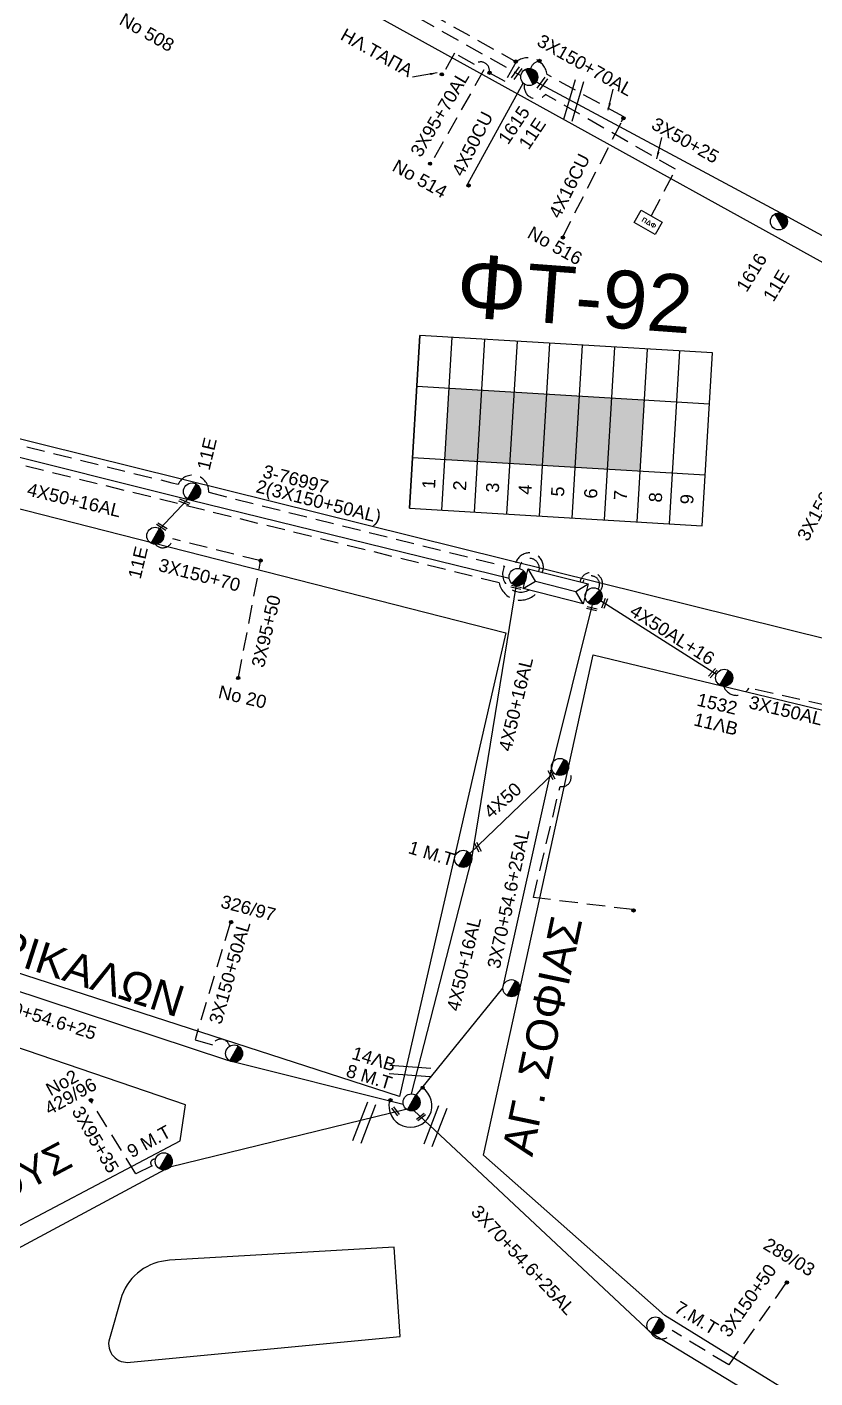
# Model space of a CAD drawing. Header units: millimetres. Extents: x 3156 to 5307, y 1191 to 2273.
# Drawn here: x 4241.2 to 4350, y 1353.1 to 1539.6 of the extents above; entities that cross this region are included whole.
import ezdxf
from ezdxf.enums import TextEntityAlignment as Align

# ---------------------------------------------------------------- set-up
doc = ezdxf.new("R2010")
doc.units = ezdxf.units.MM
doc.linetypes.add('DASHED', pattern=[19.05, 12.7, -6.35])
for name, color, linetype in [('Pillar Δημοτικού Φωτισμού', 7, 'Continuous'), ('Άγνωστα', 7, 'Continuous'), ('Ασφαλειοκιβώτια Χ.Τ 9 αναχωρήσεων', 7, 'Continuous'), ('Γυμνά εναέρια ΧΤ (3Φ)   4x16CU', 7, 'Continuous'), ('Γυμνά εναέρια ΧΤ (3Φ)   4x50AL', 7, 'Continuous'), ('Γυμνά εναέρια ΧΤ και ΦΟΠ (3Φ)   4x50+16AL', 7, 'Continuous'), ('Επιγραφές - Σχήματα', 7, 'Continuous'), ('Καλώδια ΧΤ   3x150+50AL', 7, 'DASHED'), ('Καλώδια ΧΤ   3x150+50CU', 7, 'DASHED'), ('Καλώδια ΧΤ   3x150+70AL', 7, 'DASHED'), ('Καλώδια ΧΤ   3x150AL+50XLPE', 7, 'DASHED'), ('Καλώδια ΧΤ   3x95+35 XLPE', 7, 'DASHED'), ('Καλώδια ΧΤ   3x95AL+50CU', 7, 'DASHED'), ('Καλώδια ΧΤ   4x50AL', 7, 'DASHED'), ('Μηχανική τομή', 7, 'Continuous'), ('Στύλος ΦΜ', 7, 'Continuous'), ('Στύλος ΦΜ @ 1', 7, 'Continuous'), ('Συνδέσεις', 7, 'Continuous'), ('Συνεστραμμένα ΧΤ   3x70+54.6+25 AL', 7, 'SYN_LINE'), ('Τομή', 7, 'Continuous'), ('Υποσταθμός εναέριος 2 στύλων', 7, 'Continuous'), ('Υποσταθμός πόλεως', 7, 'Continuous'), ('Υπόβαθρο ΔΕΗ', 7, 'Continuous'), ('Υπόγεια καλώδια Παροχών ΧΤ   4x16CU', 7, 'DASHED')]:
    doc.layers.add(name, color=color, linetype=linetype)
doc.styles.add('arial', font='arial.ttf')
doc.styles.get("Standard").update_dxf_attribs({"font": 'arial.ttf'})
doc.linetypes.add('SYN_LINE', pattern='A,0.5,-0.0001,["/\\/\\/\\/",Standard,S=0.1,R=0,X=0,Y=-0.05],-0.25', length=0.7501)
doc.dimstyles.new('ISO-25', dxfattribs={"dimtxt": 2.5, "dimasz": 2.5, "dimexe": 1.25, "dimexo": 0.625, "dimtad": 1, "dimtxsty": 'Standard', "dimcen": 2.5, "dimadec": 0, "dimazin": 0, "dimtfac": 1, "dimtmove": 0, "dimatfit": 3, "dimfxl": 1, "dimarcsym": 0})

# ---------------------------------------------------------------- blocks, each defined once
blk = doc.blocks.new('ΥΠΑΡΧΩΝ ΤΣΙΜΕΝΤΕΝΙΟΣ ΣΤΥΛΟΣ')
at = {"layer": 'Στύλος ΦΜ'}
blk.add_hatch(color=7, dxfattribs=at).paths.add_polyline_path([(-1.29, -2.28, 0.574793), (2.62, 0, 0.268822), (1.3, 2.27)])
at = {"layer": 'Στύλος ΦΜ', "color": 7}
blk.add_line((-1.29, -2.28), (1.3, 2.27), dxfattribs=at)
blk.add_circle((0, 0), 2.62, dxfattribs=at)
at = {"layer": 'Στύλος ΦΜ', "flags": 4}
for tag, p in [('ΑΡΙΘΜΟΣ', (-4.68, 8.05)), ('ΤΥΠΟΣ', (-4.91, 3.03))]:
    blk.add_attdef(tag, p, '', height=4, dxfattribs=at)
blk = doc.blocks.new('ΥΠΟΣΤΑΘΜΟΣ ΕΝΑΕΡΙΟΣ ΕΠΙ 2 ΣΤΥΛΩΝ')
at = {"layer": 'Υποσταθμός εναέριος 2 στύλων', "linetype": 'Continuous'}
for points in [[(-11.97, -2.11, 0.574793), (-8.45, -0.07, 0.268822), (-9.64, 1.98)], [(9.68, -2.15, 0.574793), (13.19, -0.1, 0.268822), (12.01, 1.95)]]:
    blk.add_hatch(color=256, dxfattribs=at).paths.add_polyline_path(points)
for p, q in [((-11.97, -2.11), (-9.64, 1.98)), ((9.68, -2.15), (12.01, 1.95))]:
    blk.add_line(p, q, dxfattribs=at)
for centre in [(-10.81, -0.07), (10.84, -0.1)]:
    blk.add_circle(centre, 2.36, dxfattribs=at)
at = {"layer": 'Υποσταθμός πόλεως', "linetype": 'Continuous', "ltscale": 40}
blk.add_lwpolyline([(-8.57, 2.82), (8.57, 2.82), (8.57, -2.82), (-8.57, -2.82)], close=True, dxfattribs=at)
for points in [[(-5.75, 0), (-8.57, 2.82)], [(-8.57, -2.82), (-5.75, 0)], [(-5.75, 0), (5.75, 0)], [(5.75, 0), (8.57, 2.82)], [(8.57, -2.82), (5.75, 0)]]:
    blk.add_lwpolyline(points, dxfattribs=at)
at = {"layer": 'Υποσταθμός εναέριος 2 στύλων', "ltscale": 40, "flags": 1}
for tag, p in [('ΜΕΤΑΣΧΗΜΑΤΙΣΜΟΣ', (14.09, 2.51)), ('ΙΣΧΥΣ', (14.07, -0.28)), ('ΑΡΙΘΜΟΣ', (14.19, -3))]:
    blk.add_attdef(tag, p, '', height=1.8, dxfattribs=at)
blk = doc.blocks.new('ΜΗΧΑΝΙΚΗ ΤΟΜΗ')
at = {"layer": 'Μηχανική τομή', "ltscale": 40}
for p, q in [((-1.89, 0.78), (1.89, 0.78)), ((1.89, 0), (-1.89, 0))]:
    blk.add_line(p, q, dxfattribs=at)
blk = doc.blocks.new('ΤΟΜΗ')
at = {"layer": 'Τομή', "ltscale": 40}
for p, q in [((-5.68, 0), (5.68, 0)), ((5.68, -2.33), (-5.68, -2.33))]:
    blk.add_line(p, q, dxfattribs=at)
blk = doc.blocks.new('ΑΣΦΑΛΕΙΟΚΙΒΩΤΙΟ ΥΠΟΣΤΑΘΜΟΥ 9 ΑΝΑΧΩΡΗΣΕΩΝ')
at = {"layer": 'Ασφαλειοκιβώτια Χ.Τ 9 αναχωρήσεων', "ltscale": 40}
for p, q in [((-23.8, 40.36), (24.02, 40.36)), ((-9.72, 40.36), (-9.72, -40.64)), ((9.94, 40.36), (9.94, -40.64)), ((-23.8, 31.36), (24.02, 31.36)), ((-23.8, 22.36), (24.02, 22.36)), ((-23.8, 13.36), (24.02, 13.36)), ((-23.8, 4.36), (24.02, 4.36)), ((-23.8, -4.64), (24.02, -4.64)), ((-23.8, -13.64), (24.02, -13.64)), ((-23.8, -22.64), (24.02, -22.64)), ((-23.8, -31.64), (24.02, -31.64))]:
    blk.add_line(p, q, dxfattribs=at)
at = {"layer": 'Ασφαλειοκιβώτια Χ.Τ 9 αναχωρήσεων'}
blk.add_lwpolyline([(-23.8, -40.64), (24.02, -40.64), (24.02, 40.36), (-23.8, 40.36)], close=True, dxfattribs=at)
for s, p in [('1', (-18.12, 33.62)), ('2', (-18.12, 25.05)), ('3', (-18.12, 15.98)), ('4', (-18.12, 6.96)), ('5', (-18.12, -2.05)), ('6', (-18.12, -11.19)), ('7', (-18.12, -19.43)), ('8', (-18.12, -29.12)), ('9', (-18.12, -37.81))]:
    blk.add_text(s, height=3.6, dxfattribs=at).set_placement(p)
at = {"layer": 'Ασφαλειοκιβώτια Χ.Τ 9 αναχωρήσεων', "ltscale": 40}
for tag, height, p in [('ΟΝΟΜΑ', 5, (-0.16, 44.31)), ('ΚΕΙΜΕΝΟ 1', 2, (17.06, 35.59)), ('ΚΕΙΜΕΝΟ 2', 2, (17.06, 26.88)), ('ΚΕΙΜΕΝΟ 3', 2, (17.06, 17.69)), ('ΚΕΙΜΕΝΟ 4', 2, (17.06, 8.71)), ('ΚΕΙΜΕΝΟ 5', 2, (17.06, -0.13)), ('ΚΕΙΜΕΝΟ 6', 2, (17.06, -9.05)), ('ΚΕΙΜΕΝΟ 7', 2, (17.06, -18.13)), ('ΚΕΙΜΕΝΟ 8', 2, (17.06, -26.85)), ('ΚΕΙΜΕΝΟ 9', 2, (17.06, -35.99)), ('ΣΧ', 2, (-0.1, -42.64))]:
    blk.add_attdef(tag, text='', height=height, dxfattribs=at).set_placement(p, align=Align.MIDDLE_CENTER)
blk = doc.blocks.new('_ΣΥΝΔΕΣΗ')
at = {"layer": 'Συνδέσεις', "linetype": 'SYN_LINE', "ltscale": 40}
blk.add_hatch(color=256, dxfattribs=at).paths.add_polyline_path([(0.5, -0.01, 1), (-0.5, -0.01, 1)])
at = {"layer": 'Συνδέσεις'}
blk.add_circle((0, -0.01), 0.5, dxfattribs=at)
blk = doc.blocks.new('PILLAR ΔΗΜΟΤΙΚΟΥ ΦΩΤΙΣΜΟΥ')
at = {"layer": 'Pillar Δημοτικού Φωτισμού', "ltscale": 40}
for p, q in [((-3.64, 2), (3.07, 2)), ((-3.64, -2), (-3.64, 2)), ((3.07, 2), (3.07, -2)), ((3.07, -2), (-3.64, -2))]:
    blk.add_line(p, q, dxfattribs=at)
at = {"layer": 'Pillar Δημοτικού Φωτισμού', "insert": (-2.13, 0.69), "char_height": 1.3575, "width": 109.961, "attachment_point": 1}
blk.add_mtext('{\\fArial|b1|i0|c161|p34;ΠΔΦ}', dxfattribs=at)

msp = doc.modelspace()

# ---------------------------------------------------------------- hatches: boundary and pattern name
at = {"layer": 'Ασφαλειοκιβώτια Χ.Τ 9 αναχωρήσεων'}
for color, points in [(1, [(4304.02, 1489.47), (4299.53, 1489.74), (4298.94, 1479.93), (4303.43, 1479.66)]), (133, [(4308.51, 1489.2), (4304.02, 1489.47), (4303.43, 1479.66), (4307.92, 1479.39)]), (6, [(4313, 1488.93), (4308.51, 1489.2), (4307.92, 1479.39), (4312.41, 1479.12)]), (2, [(4317.49, 1488.66), (4313, 1488.93), (4312.41, 1479.12), (4316.91, 1478.85)]), (151, [(4321.99, 1488.4), (4317.49, 1488.66), (4316.91, 1478.85), (4321.4, 1478.59)]), (173, [(4326.48, 1488.13), (4321.99, 1488.4), (4321.4, 1478.59), (4325.89, 1478.32)])]:
    msp.add_hatch(color=color, dxfattribs=at).paths.add_polyline_path(points)

# ---------------------------------------------------------------- linework, layer by layer
at = {"layer": 'Άγνωστα', "color": 173, "linetype": 'SYN_LINE', "ltscale": 11}
msp.add_lwpolyline([(4309.73, 1531.88), (4302.06, 1517.9)], dxfattribs=at)
at = {"layer": 'Άγνωστα', "color": 173, "linetype": 'DASHED', "ltscale": 0.2}
msp.add_lwpolyline([(4327.47, 1513.58), (4330.79, 1519.96), (4312.81, 1530.3, -0.785081), (4309.92, 1531.72, 0.97566)], format="xyb", dxfattribs=at)
at = {"layer": 'Άγνωστα', "color": 1, "linetype": 'Continuous', "ltscale": 0.2}
msp.add_lwpolyline([(4259.47, 1470.25), (4263.41, 1474.42)], dxfattribs=at)
at = {"layer": 'Άγνωστα', "linetype": 'Continuous', "ltscale": 0.2}
msp.add_arc((4294.16, 1390.7), 2.97, 166.33, 56.5741, dxfattribs=at)
at = {"layer": 'Γυμνά εναέρια ΧΤ (3Φ)   4x50AL', "color": 6}
msp.add_lwpolyline([(4302.37, 1425.51), (4313.97, 1436.65)], dxfattribs=at)
at = {"layer": 'Γυμνά εναέρια ΧΤ και ΦΟΠ (3Φ)   4x50+16AL', "color": 27}
msp.add_lwpolyline([(4311.55, 1532.04), (4345.27, 1513.97), (4376.22, 1497.12), (4405.62, 1480.64), (4439.31, 1462.5)], dxfattribs=at)
at = {"layer": 'Γυμνά εναέρια ΧΤ και ΦΟΠ (3Φ)   4x50+16AL', "color": 1, "ltscale": 40}
for points in [[(4307.81, 1463.46), (4263.68, 1474.3), (4235.15, 1481.43), (4211.06, 1487.33)], [(4182.37, 1330.77), (4201.96, 1351.06), (4236.1, 1368.95), (4260.95, 1382.27), (4293.53, 1390.2)]]:
    msp.add_lwpolyline(points, dxfattribs=at)
at = {"layer": 'Γυμνά εναέρια ΧΤ και ΦΟΠ (3Φ)   4x50+16AL', "color": 6, "ltscale": 40}
msp.add_lwpolyline([(4294.33, 1392.34), (4302.63, 1424.78), (4308.8, 1462.66)], dxfattribs=at)
at = {"layer": 'Γυμνά εναέρια ΧΤ και ΦΟΠ (3Φ)   4x50+16AL', "color": 133, "linetype": 'Continuous', "ltscale": 0.2}
msp.add_lwpolyline([(4320.3, 1460.55), (4336.46, 1450.25)], dxfattribs=at)
at = {"layer": 'Καλώδια ΧΤ   3x150+50AL', "color": 151, "ltscale": 0.2}
for points in [[(4311.7, 1461.59, -0.62675), (4306.4, 1462.89), (4212.17, 1486.09, -0.424665), (4206.83, 1487.35), (4186.85, 1492.31, -0.451364), (4183.39, 1495.06), (4130.55, 1508.22), (4130.55, 1508.22), (4168.01, 1570.15, -0.512697), (4169.66, 1572.86), (4180.57, 1592.06), (4196.7, 1586.83, 0.907164), (4197.89, 1590.36), (4196.06, 1591.18)], [(4197.47, 1588.27), (4240.19, 1573.01), (4308.78, 1534.81, -0.582037), (4313.03, 1533.05)], [(4345.99, 1366.16), (4338.12, 1354.92), (4330.31, 1359.65, -0.685006), (4327.42, 1359.33, 0.973385)]]:
    msp.add_lwpolyline(points, format="xyb", dxfattribs=at)
at = {"layer": 'Καλώδια ΧΤ   3x150+50AL', "color": 6, "ltscale": 0.2}
msp.add_lwpolyline([(4324.84, 1417.77), (4311.14, 1419.43), (4314.83, 1434.77, 0.792219), (4315.89, 1436.97, -9.867466)], format="xyb", dxfattribs=at)
at = {"layer": 'Καλώδια ΧΤ   3x150+50AL', "color": 2, "ltscale": 0.2}
msp.add_lwpolyline([(4269.25, 1415.89), (4264.42, 1399.8), (4266.82, 1399.11, -0.737378), (4269.2, 1398.89, 19.65169)], format="xyb", dxfattribs=at)
at = {"layer": 'Καλώδια ΧΤ   3x150+50CU', "color": 173, "ltscale": 0.2}
msp.add_lwpolyline([(4165.29, 1562.26, -0.75518), (4163.39, 1560.13), (4132.63, 1508.66), (4184.76, 1495.66), (4184.76, 1495.66, -0.629886), (4189.03, 1494.58), (4208.74, 1489.73, -0.537444), (4211.79, 1488.91), (4233.64, 1483.54, -0.721017), (4237.48, 1482.55), (4261.23, 1476.69), (4262.07, 1476.48, -0.82338), (4266.3, 1475.37), (4307.14, 1465.18)], format="xyb", dxfattribs=at)
at = {"layer": 'Καλώδια ΧΤ   3x150+50CU', "color": 151, "linetype": 'DASHED', "ltscale": 0.2}
for points in [[(4308.78, 1534.81), (4307.25, 1532.06), (4304.32, 1533.69), (4297.06, 1520.85)], [(4303.01, 1534.42), (4300.24, 1535.97), (4298.5, 1532.84)]]:
    msp.add_lwpolyline(points, dxfattribs=at)
for centre, radius, start, end in [((4303.87, 1533.57), 1.21, 346.5382, 134.1727), ((4312.12, 1533.47), 1.41, 97.247, 163.8197)]:
    msp.add_arc(centre, radius, start, end, dxfattribs=at)
at = {"layer": 'Καλώδια ΧΤ   3x150+50CU', "color": 6, "ltscale": 0.2}
msp.add_arc((4310.57, 1465.04), 1.96, 336.1727, 185.2508, dxfattribs=at)
at = {"layer": 'Καλώδια ΧΤ   3x150+50CU', "color": 1, "ltscale": 0.2}
msp.add_arc((4310.61, 1464.89), 1.36, 340.4348, 182.6033, dxfattribs=at)
at = {"layer": 'Καλώδια ΧΤ   3x150+50CU', "color": 173, "ltscale": 0.2}
msp.add_arc((4309.39, 1464.09), 2.49, 154.1135, 297.5713, dxfattribs=at)
at = {"layer": 'Καλώδια ΧΤ   3x150+50CU', "color": 2, "ltscale": 0.2}
msp.add_arc((4319.14, 1462.72), 1.57, 322.0708, 168.8025, dxfattribs=at)
at = {"layer": 'Καλώδια ΧΤ   3x150+50CU', "color": 133, "ltscale": 0.2}
msp.add_arc((4319.12, 1462.66), 1.17, 324.2232, 169.6296, dxfattribs=at)
at = {"layer": 'Καλώδια ΧΤ   3x150+70AL', "color": 151, "linetype": 'DASHED', "ltscale": 0.2}
msp.add_lwpolyline([(4323.32, 1526.53), (4323.65, 1527.19), (4313.03, 1533.05)], dxfattribs=at)
at = {"layer": 'Καλώδια ΧΤ   3x150+70AL', "color": 1, "linetype": 'DASHED', "ltscale": 0.2}
msp.add_lwpolyline([(4273.49, 1465.89), (4273.49, 1465.91), (4261.33, 1468.95, -0.661158), (4258.92, 1468.2)], format="xyb", dxfattribs=at)
at = {"layer": 'Καλώδια ΧΤ   3x150AL+50XLPE', "color": 173, "linetype": 'DASHED', "ltscale": 0.2}
msp.add_lwpolyline([(4241.42, 1570.67), (4275.28, 1552.11), (4309.31, 1532.96)], dxfattribs=at)
at = {"layer": 'Καλώδια ΧΤ   3x150AL+50XLPE', "color": 133, "ltscale": 0.2}
msp.add_lwpolyline([(4359.98, 1430.56), (4362.83, 1443.42), (4340.92, 1448.36, -0.643983), (4337.42, 1448.59, 1.170853)], format="xyb", dxfattribs=at)
at = {"layer": 'Καλώδια ΧΤ   3x95+35 XLPE', "color": 1, "ltscale": 0.2}
msp.add_lwpolyline([(4258.95, 1383.28, 0.859636), (4258.5, 1382.38), (4256.25, 1381.3), (4250.1, 1391.22)], format="xyb", dxfattribs=at)
at = {"layer": 'Καλώδια ΧΤ   3x95AL+50CU', "color": 1, "linetype": 'DASHED', "ltscale": 0.2}
msp.add_lwpolyline([(4270.41, 1449.8), (4273.48, 1465.86)], dxfattribs=at)
at = {"layer": 'Συνεστραμμένα ΧΤ   3x70+54.6+25 AL', "color": 2, "ltscale": 20}
msp.add_lwpolyline([(4294.96, 1392.15), (4306.94, 1406.92), (4313.71, 1437.32), (4319.31, 1459.88, 0.003811), (4319.31, 1459.88, 0.003811)], format="xyb", dxfattribs=at)
msp.add_lwpolyline([(4197.16, 1415.29), (4233.6, 1408.62), (4268.92, 1396.97), (4293.18, 1390.89)], dxfattribs=at)
at = {"layer": 'Συνεστραμμένα ΧΤ   3x70+54.6+25 AL', "color": 151, "ltscale": 20}
msp.add_lwpolyline([(4294.65, 1390.03), (4327.42, 1359.33), (4362.43, 1338.1), (4394.53, 1301.29)], dxfattribs=at)
at = {"layer": 'Υπόβαθρο ΔΕΗ'}
for points in [[(4133.98, 1509.05), (4183.08, 1590.17), (4235.17, 1571.14), (4429.69, 1463.71), (4422.81, 1437.41), (4133.98, 1509.05)], [(4292.66, 1391.95), (4199.06, 1422.27), (4210.08, 1480.76), (4307.32, 1455.96), (4292.66, 1391.95)], [(4319.39, 1452.95), (4420.5, 1428.61), (4394.13, 1327.49), (4387.77, 1325.69), (4329.28, 1361.76), (4304.24, 1383.89), (4319.39, 1452.95)]]:
    msp.add_lwpolyline(points, dxfattribs=at)
msp.add_lwpolyline([(4187.35, 1346.27), (4187.49, 1346.35), (4262.38, 1385.87), (4263.08, 1390.8), (4197.45, 1413.24), (4185.11, 1348.13)], close=True, dxfattribs=at)
msp.add_lwpolyline([(4292.76, 1358.84), (4291.92, 1371.18), (4260.87, 1369.36, 0.296339), (4254.31, 1364.52), (4252.58, 1358.53, 0.554724), (4255.48, 1355.31), (4292.76, 1358.84)], format="xyb", dxfattribs=at)
at = {"layer": 'Υπόγεια καλώδια Παροχών ΧΤ   4x16CU', "color": 151, "linetype": 'DASHED', "ltscale": 0.2}
msp.add_lwpolyline([(4315.16, 1510.55), (4323.31, 1526.5)], dxfattribs=at)

# ---------------------------------------------------------------- block references
at = {"layer": 'Pillar Δημοτικού Φωτισμού', "xscale": 0.4999999999999999, "yscale": 0.4999999999999999, "zscale": 0.4999999999999999, "rotation": 330.3846525428139}
msp.add_blockref('PILLAR ΔΗΜΟΤΙΚΟΥ ΦΩΤΙΣΜΟΥ', (4327.12, 1512.57), dxfattribs=at)
at = {"layer": 'Ασφαλειοκιβώτια Χ.Τ 9 αναχωρήσεων', "xscale": 0.5000000000000174, "yscale": 0.5000000000000174, "zscale": 0.5000000000000174, "rotation": 86.56897087760677}
msp.add_blockref('ΑΣΦΑΛΕΙΟΚΙΒΩΤΙΟ ΥΠΟΣΤΑΘΜΟΥ 9 ΑΝΑΧΩΡΗΣΕΩΝ', (4314.88, 1483.84), dxfattribs=at)
at = {"layer": 'Μηχανική τομή'}
for p, xscale, yscale, zscale, rotation in [((4309.01, 1533.11), 0.4999999999988015, 0.4999999999988015, 0.4999999999988015, 54.39315306832203), ((4312.53, 1531.68), 0.4999999999988016, 0.4999999999988016, 0.4999999999988016, 54.39315306832202), ((4262.89, 1473.88), 0.404891120837443, 0.404891120837443, 0.404891120837443, 338.6830212148469), ((4259.75, 1470.5), 0.4048911208374431, 0.4048911208374431, 0.4048911208374431, 327.4091637249304), ((4308.74, 1462.1), 0.3750602985455294, 0.3750602985455294, 0.3750602985455294, 346.7808964041109), ((4320.85, 1460.11), 0.3750602985455294, 0.3750602985455294, 0.3750602985455294, 250.015566027549), ((4319.18, 1459.17), 0.3750602985455294, 0.3750602985455294, 0.3750602985455294, 346.7808964041109), ((4336.04, 1450.31), 0.3750602985455293, 0.3750602985455293, 0.3750602985455293, 48.46671806545817), ((4313.8, 1436.44), 0.3750602985455292, 0.3750602985455292, 0.3750602985455292, 117.7605270068357), ((4303.61, 1426.45), 0.3750602985455292, 0.3750602985455292, 0.3750602985455292, 117.7605270068357), ((4292, 1389.84), 0.354165113629044, 0.354165113629044, 0.354165113629044, 306.9742664690801), ((4295.7, 1389.03), 0.354165113629044, 0.354165113629044, 0.354165113629044, 36.97426646908011)]:
    msp.add_blockref('ΜΗΧΑΝΙΚΗ ΤΟΜΗ', p, dxfattribs=dict(at, xscale=xscale, yscale=yscale, zscale=zscale, rotation=rotation))
at = {"layer": 'Στύλος ΦΜ @ 1', "ltscale": 40}
ref = msp.add_blockref('ΥΠΑΡΧΩΝ ΤΣΙΜΕΝΤΕΝΙΟΣ ΣΤΥΛΟΣ', (4310.57, 1532.7), dxfattribs=dict(at, xscale=0.4499999999998403, yscale=0.4499999999998403, zscale=0.4499999999998403, rotation=56.16542819744811))
ref.add_attrib('ΤΥΠΟΣ', '1615', (4307.65, 1523.25), dxfattribs={"layer": '', "height": 1.8, "rotation": 56.1654, "flags": 4})
ref.add_attrib('ΑΡΙΘΜΟΣ', '11E', (4310.49, 1522.54), dxfattribs={"layer": '', "height": 1.8, "rotation": 56.1654, "flags": 4})
ref = msp.add_blockref('ΥΠΑΡΧΩΝ ΤΣΙΜΕΝΤΕΝΙΟΣ ΣΤΥΛΟΣ', (4345.06, 1512.76), dxfattribs=dict(at, xscale=0.4499999999999604, yscale=0.4499999999999604, zscale=0.4499999999999604, rotation=58.67515435708474))
ref.add_attrib('ΤΥΠΟΣ', '1616', (4340.6, 1502.87), dxfattribs={"layer": '', "height": 1.8, "rotation": 58.6752, "flags": 4})
ref.add_attrib('ΑΡΙΘΜΟΣ', '11E', (4344.29, 1501.53), dxfattribs={"layer": '', "height": 1.8, "rotation": 58.6752, "flags": 4})
at = {"layer": 'Στύλος ΦΜ @ 1', "ltscale": 40, "xscale": 0.4499999999998181, "yscale": 0.4499999999998181, "zscale": 0.4499999999998181}
for p in [(4264, 1475.49), (4258.92, 1469.37), (4337.5, 1449.77), (4314.82, 1437.46), (4301.45, 1424.78), (4308.11, 1406.92), (4269.81, 1397.91), (4294.33, 1391.16), (4260.1, 1383.02), (4328, 1360.36)]:
    msp.add_blockref('ΥΠΑΡΧΩΝ ΤΣΙΜΕΝΤΕΝΙΟΣ ΣΤΥΛΟΣ', p, dxfattribs=at)
at = {"layer": 'Συνδέσεις'}
for p, xscale, yscale, zscale in [((4308.71, 1534.83), 0.4499999999998181, 0.4499999999998181, 0.4499999999998181), ((4311.99, 1534.93), 0.4499999999998181, 0.4499999999998181, 0.4499999999998181), ((4298.5, 1533.07), 0.4499999999998181, 0.4499999999998181, 0.4499999999998181), ((4305.09, 1533.29), 0.4499999999998181, 0.4499999999998181, 0.4499999999998181), ((4323.58, 1527.01), 0.4499999999998181, 0.4499999999998181, 0.4499999999998181), ((4296.87, 1520.74), 0.4499999999998181, 0.4499999999998181, 0.4499999999998181), ((4302.2, 1517.73), 0.4499999999998181, 0.4499999999998181, 0.4499999999998181), ((4315.22, 1510.55), 0.4499999999998181, 0.4499999999998181, 0.4499999999998181), ((4273.48, 1465.95), 0.4499999999998181, 0.4499999999998181, 0.4499999999998181), ((4270.39, 1449.74), 0.4499999999998181, 0.4499999999998181, 0.4499999999998181), ((4324.99, 1417.66), 0.4499999999998181, 0.4499999999998181, 0.4499999999998181), ((4269.4, 1416.05), 0.4499999999998181, 0.4499999999998181, 0.4499999999998181), ((4295.86, 1393.19), 0.4499999999998181, 0.4499999999998181, 0.4499999999998181), ((4250.04, 1391.45), 0.4777242751394019, 0.4777242751394019, 0.4777242751394019), ((4291.4, 1391.47), 0.4499999999998181, 0.4499999999998181, 0.4499999999998181), ((4346.16, 1366.31), 0.4499999999998181, 0.4499999999998181, 0.4499999999998181)]:
    msp.add_blockref('_ΣΥΝΔΕΣΗ', p, dxfattribs=dict(at, xscale=xscale, yscale=yscale, zscale=zscale))
at = {"layer": 'Τομή'}
for p, xscale, yscale, zscale, rotation in [((4317.26, 1529.29), 0.4999999999996897, 0.4999999999996897, 0.4999999999996897, 253.467333476525), ((4294.06, 1394.91), 0.4999999999998101, 0.4999999999998101, 0.4999999999998101, 175.8835734949471), ((4288.33, 1388.15), 0.4999999999998101, 0.4999999999998101, 0.4999999999998101, 248.8837369223515), ((4298.15, 1387.65), 0.4999999999998101, 0.4999999999998101, 0.4999999999998101, 248.8837369223515)]:
    msp.add_blockref('ΤΟΜΗ', p, dxfattribs=dict(at, xscale=xscale, yscale=yscale, zscale=zscale, rotation=rotation))
at = {"layer": 'Υποσταθμός εναέριος 2 στύλων', "xscale": 0.4999999999999054, "yscale": 0.4999999999999054, "zscale": 0.4999999999999054, "rotation": 345.867583454871}
msp.add_blockref('ΥΠΟΣΤΑΘΜΟΣ ΕΝΑΕΡΙΟΣ ΕΠΙ 2 ΣΤΥΛΩΝ', (4314.22, 1462.4), dxfattribs=at)

# ---------------------------------------------------------------- texts
at = {"ltscale": 40, "insert": (4274.08, 1479.21), "char_height": 1.8, "width": 43.5158, "attachment_point": 1, "rotation": 345.5775, "style": 'arial'}
msp.add_mtext('3-76997', dxfattribs=at)
at = {"layer": 'Άγνωστα', "ltscale": 40, "char_height": 1.8, "attachment_point": 1, "style": 'arial'}
for s, insert, width, rotation in [('3X95+70AL', (4294.05, 1522.41), 43.5158, 59.0975), ('11Ε', (4264.66, 1478.72), 43.5158, 76.6195), ('3X150+50', (4347.47, 1469.33), 43.5158, 61.5876), ('11Ε', (4255.14, 1463.71), 43.5158, 76.6195), ('3X150+70', (4259.68, 1466.3), 43.5158, 345.3218), ('3X95+50', (4272.18, 1451.48), 43.5158, 76.6195), ('4X50', (4304.1, 1431.57), 43.5158, 41.7148), ('326/97', (4268.29, 1419.83), 43.5158, 345.3218), ('3X150+50AL', (4266.3, 1402.32), 45.9441, 73.8304), ('3X70+54.6+25', (4235.23, 1406.4), 43.5158, 342.6684), ('3X95+35', (4248.87, 1390.85), 42.9875, 300.5273), ('289/03', (4343.67, 1372.58), 43.5158, 328.757), ('3X150+50', (4336.71, 1359.63), 43.5158, 54.7683), ('7.Μ.Τ', (4331.38, 1363.84), 43.5158, 328.757)]:
    msp.add_mtext(s, dxfattribs=dict(at, insert=insert, width=width, rotation=rotation))
at = {"layer": 'Άγνωστα', "insert": (4328.17, 1527.23), "char_height": 1.8, "width": 43.5158, "attachment_point": 1, "rotation": 330.6293, "style": 'arial'}
msp.add_mtext('3X50+25', dxfattribs=at)
at = {"layer": 'Γυμνά εναέρια ΧΤ (3Φ)   4x16CU', "ltscale": 40, "char_height": 1.8, "width": 43.5158, "attachment_point": 1, "rotation": 63.2401, "style": 'arial'}
for s, insert in [('4X50CU', (4299.77, 1519.65)), ('4X16CU', (4313.16, 1513.84))]:
    msp.add_mtext(s, dxfattribs=dict(at, insert=insert))
at = {"layer": 'Γυμνά εναέρια ΧΤ και ΦΟΠ (3Φ)   4x50+16AL', "ltscale": 40, "char_height": 1.8, "width": 43.5158, "attachment_point": 1, "style": 'arial'}
for insert, rotation in [((4241.51, 1476.71), 346.6195), ((4306.32, 1439.91), 76.6195), ((4299.14, 1404.05), 76.6195)]:
    msp.add_mtext('4X50+16AL', dxfattribs=dict(at, insert=insert, rotation=rotation))
at = {"layer": 'Καλώδια ΧΤ   3x150+50AL', "ltscale": 0.2, "insert": (4273.15, 1477.15), "char_height": 1.8, "width": 43.5158, "attachment_point": 1, "rotation": 345.8745, "style": 'arial'}
msp.add_mtext('2(3X150+50AL)', dxfattribs=at)
at = {"layer": 'Καλώδια ΧΤ   3x150+70AL', "ltscale": 0.2, "char_height": 1.8, "attachment_point": 1, "rotation": 330.6293, "style": 'arial'}
for s, insert, width in [('HΛ.ΤΑΠΑ', (4285.23, 1539.53), 47.8588), ('3X150+70AL', (4312.37, 1538.71), 43.5158)]:
    msp.add_mtext(s, dxfattribs=dict(at, insert=insert, width=width))
at = {"layer": 'Καλώδια ΧΤ   3x150AL+50XLPE', "ltscale": 0.2, "char_height": 1.8, "width": 43.5158, "attachment_point": 1, "rotation": 346.5031, "style": 'arial'}
for s, insert in [('1532', (4334.03, 1447.7)), ('3X150AL+50CU', (4341.2, 1447.34)), ('11ΛΒ', (4333.59, 1444.97))]:
    msp.add_mtext(s, dxfattribs=dict(at, insert=insert))
at = {"layer": 'Καλώδια ΧΤ   3x95+35 XLPE', "ltscale": 40, "char_height": 1.8, "attachment_point": 1, "style": 'arial'}
for s, insert, width, rotation in [('Νo 508', (4254.68, 1541.64), 38.9814, 330.699), ('Νo 514', (4292.38, 1521.42), 38.9814, 330.699), ('Νo 516', (4311.04, 1512.19), 38.9814, 330.699), ('Νo 20', (4267.91, 1448.76), 38.9814, 346.9506), ('1 M.T', (4294.26, 1427.31), 43.5158, 343.1421), ('14ΛΒ', (4286.46, 1398.91), 43.5158, 343.1421), ('No2', (4243.59, 1393.55), 41.9003, 28.9219), ('8 M.T', (4285.66, 1396.48), 43.5158, 343.1421), ('429/96', (4243.42, 1390.93), 43.5158, 28.9219), ('9 M.T', (4254.8, 1385), 43.5158, 28.9219)]:
    msp.add_mtext(s, dxfattribs=dict(at, insert=insert, width=width, rotation=rotation))
at = {"layer": 'Καλώδια ΧΤ   4x50AL', "ltscale": 0.2, "insert": (4325.26, 1460.05), "char_height": 1.8, "width": 43.5158, "attachment_point": 1, "rotation": 327.4603, "style": 'arial'}
msp.add_mtext('4X50AL+16', dxfattribs=at)
at = {"layer": 'Συνεστραμμένα ΧΤ   3x70+54.6+25 AL', "ltscale": 20, "attachment_point": 1, "style": 'arial'}
for s, insert, char_height, width, rotation in [('3X70+54.6+25AL', (4304.74, 1409.89), 1.8, 43.5158, 77.8013), ('{\\H1.083x;TPIKAΛΩN}', (4234.39, 1416.34), 4, 43.5158, 342.1181), ('{\\H1.083x;AΓ. ΣOΦIAΣ}', (4306.76, 1384.44), 4, 43.5158, 78.0612), ('ΠΡΑΞΙΤΕΛΟΥΣ', (4211.34, 1367.68), 4, 38.0231, 27.8594), ('3X70+54.6+25AL', (4303.72, 1377.17), 1.8, 43.5158, 313.0902)]:
    msp.add_mtext(s, dxfattribs=dict(at, insert=insert, char_height=char_height, width=width, rotation=rotation))
at = {"layer": 'Υπόβαθρο ΔΕΗ', "insert": (4300.9, 1508.34), "char_height": 8, "width": 92.0926, "attachment_point": 1, "rotation": 355.766, "style": 'arial'}
msp.add_mtext('{\\H1.083x;Φ}T-92', dxfattribs=at)

# ---------------------------------------------------------------- leaders
at = {"layer": 'Επιγραφές - Σχήματα', "ltscale": 40}
for points in [[(4297.87, 1533.28), (4294.44, 1532.68)], [(4321.48, 1528.1), (4322.16, 1531.03)], [(4328.19, 1521.39), (4328.87, 1524.33)]]:
    msp.add_leader(points, dimstyle='ISO-25', override={"dimasz": 1, "dimtad": 0}, dxfattribs=at)

doc.saveas('drawing.dxf')
